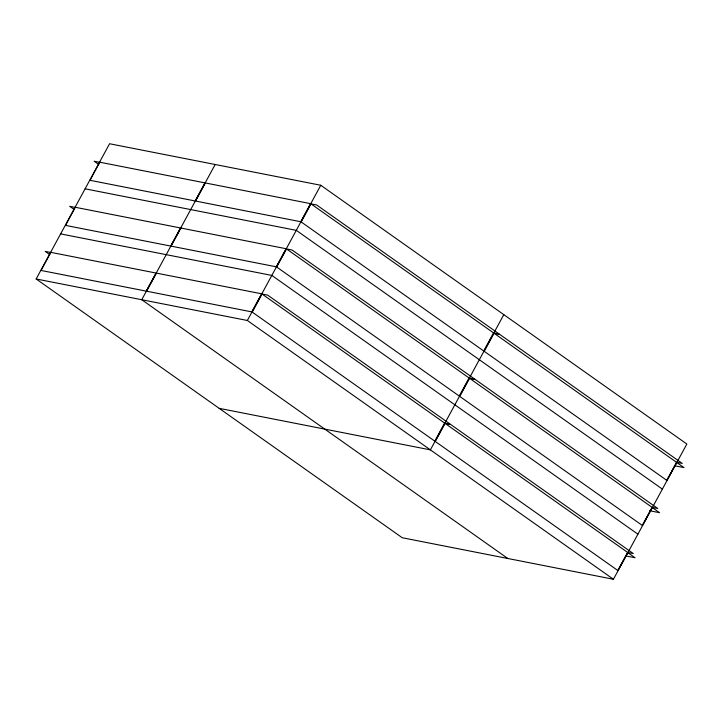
<?xml version="1.0" encoding="UTF-8"?>
<svg xmlns="http://www.w3.org/2000/svg" width="723" height="723" viewBox="0 0 723 723"><rect width="100%" height="100%" fill="white"/><g stroke="black" fill="none" stroke-linecap="round" stroke-linejoin="round"><path stroke-width="1.08" d="M36.15 278.97L109.571 143.741L320.768 185.26L686.85 444.03L613.429 579.259L402.232 537.74L36.15 278.97L247.347 320.488L613.429 579.259M41.03 270.565L50.8 252.345L156.041 273.041L146.218 291.134L40.976 270.438M65.504 225.495L75.273 207.275L180.515 227.962L170.691 246.055L65.45 225.368M89.977 180.416L99.747 162.196L204.989 182.883L195.165 200.976L89.923 180.289M215.174 164.501L141.744 299.729L507.826 558.499M247.347 320.488L320.768 185.26M262.042 294.017L252.228 312.092L434.803 441.147L444.618 423.072L450.266 424.184L267.691 295.129L262.042 294.017L444.618 423.072M286.516 248.938L276.701 267.013L459.277 396.068L469.091 377.993L474.74 379.105L292.164 250.05L286.516 248.938L469.091 377.993M310.989 203.868L301.175 221.943L483.75 350.998L493.565 332.914L499.213 334.026L316.638 204.971L310.989 203.868L493.565 332.914M503.804 314.65L430.384 449.878L219.196 408.35M445.079 423.398L435.264 441.473L617.849 570.528L627.663 552.453L633.303 553.565L450.727 424.509L445.079 423.398L627.663 552.453M469.561 378.319L459.747 396.403L642.322 525.458L652.137 507.374L657.776 508.486L475.201 379.43L469.561 378.319L652.137 507.374M494.035 333.249L484.22 351.324L666.796 480.379L676.611 462.304L682.25 463.416L499.674 334.36L494.035 333.249L684.012 467.609L675.155 465.865M617.903 570.655L627.718 552.571L635.065 557.758L626.208 556.014M642.376 525.585L652.2 507.492L659.539 512.688L649.57 510.727M666.85 480.506L676.674 462.413M99.792 162.341L94.153 161.229L98.762 164.492M85.097 188.82L296.294 230.339L662.376 489.11M75.319 207.42L69.679 206.308L74.288 209.562M60.624 233.891L271.821 275.418L637.903 534.18M50.845 252.49L45.197 251.387L49.815 254.641M156.403 273.113L146.579 291.197L251.812 311.893L261.636 293.8L156.403 273.113M180.877 228.034L171.053 246.127L276.285 266.814L286.109 248.721L180.877 228.034M205.35 182.955L195.526 201.048L300.768 221.744L310.583 203.651L205.35 182.955"/></g></svg>
